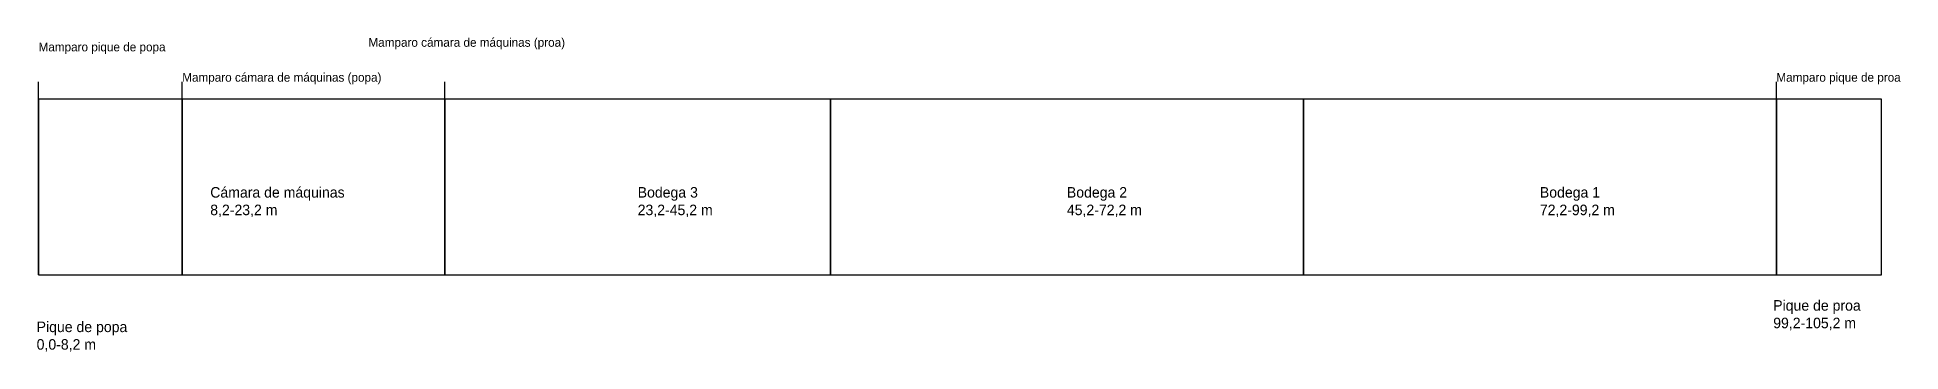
# Model space of a CAD drawing. Header units: metres. Extents: x 0 to 106, y -4 to 14.
import ezdxf

# ---------------------------------------------------------------- set-up
doc = ezdxf.new("R2010")
doc.units = ezdxf.units.M
for name, color, linetype in [('Bodega_1', 126, 'Continuous'), ('Bodega_2', 30, 'Continuous'), ('Bodega_3', 40, 'Continuous'), ('Cámara_de_máquinas', 10, 'Continuous'), ('Pique_de_popa', 170, 'Continuous'), ('Pique_de_proa', 82, 'Continuous')]:
    doc.layers.add(name, color=color, linetype=linetype)

msp = doc.modelspace()

# ---------------------------------------------------------------- linework, layer by layer
at = {"color": 1}
for p, q in [((0, 0), (0, 11)), ((8.2, 0), (8.2, 11)), ((23.2, 0), (23.2, 11)), ((99.2, 0), (99.2, 11))]:
    msp.add_line(p, q, dxfattribs=at)
at = {"layer": 'Bodega_1'}
msp.add_lwpolyline([(72.2, 0), (99.2, 0), (99.2, 10), (72.2, 10), (72.2, 0)], dxfattribs=at)
at = {"layer": 'Bodega_2'}
msp.add_lwpolyline([(45.2, 0), (72.2, 0), (72.2, 10), (45.2, 10), (45.2, 0)], dxfattribs=at)
at = {"layer": 'Bodega_3'}
msp.add_lwpolyline([(23.2, 0), (45.2, 0), (45.2, 10), (23.2, 10), (23.2, 0)], dxfattribs=at)
at = {"layer": 'Cámara_de_máquinas'}
msp.add_lwpolyline([(8.2, 0), (23.2, 0), (23.2, 10), (8.2, 10), (8.2, 0)], dxfattribs=at)
at = {"layer": 'Pique_de_popa'}
msp.add_lwpolyline([(0, 0), (8.2, 0), (8.2, 10), (0, 10), (0, 0)], dxfattribs=at)
at = {"layer": 'Pique_de_proa'}
msp.add_lwpolyline([(99.2, 0), (105.2, 0), (105.2, 10), (99.2, 10), (99.2, 0)], dxfattribs=at)

# ---------------------------------------------------------------- texts
at = {"color": 1, "char_height": 0.5, "attachment_point": 1}
for s, insert in [('Mamparo pique de popa', (0, 13.23)), ('Mamparo cámara de máquinas (proa)', (18.83, 13.49)), ('Mamparo cámara de máquinas (popa)', (8.2, 11.5)), ('Mamparo pique de proa', (99.2, 11.5))]:
    msp.add_mtext(s, dxfattribs=dict(at, insert=insert))
at = {"layer": 'Bodega_1', "insert": (85.7, 5), "char_height": 0.6, "attachment_point": 1}
msp.add_mtext('Bodega 1\\P72,2-99,2 m', dxfattribs=at)
at = {"layer": 'Bodega_2', "insert": (58.7, 5), "char_height": 0.6, "attachment_point": 1}
msp.add_mtext('Bodega 2\\P45,2-72,2 m', dxfattribs=at)
at = {"layer": 'Bodega_3', "insert": (34.2, 5), "char_height": 0.6, "attachment_point": 1}
msp.add_mtext('Bodega 3\\P23,2-45,2 m', dxfattribs=at)
at = {"layer": 'Cámara_de_máquinas', "insert": (9.8, 5), "char_height": 0.6, "attachment_point": 1}
msp.add_mtext('Cámara de máquinas\\P8,2-23,2 m', dxfattribs=at)
at = {"layer": 'Pique_de_popa', "insert": (-0.11, -2.66), "char_height": 0.6, "attachment_point": 1}
msp.add_mtext('Pique de popa\\P0,0-8,2 m', dxfattribs=at)
at = {"layer": 'Pique_de_proa', "insert": (99.02, -1.44), "char_height": 0.6, "attachment_point": 1}
msp.add_mtext('Pique de proa\\P99,2-105,2 m', dxfattribs=at)

doc.saveas('drawing.dxf')
